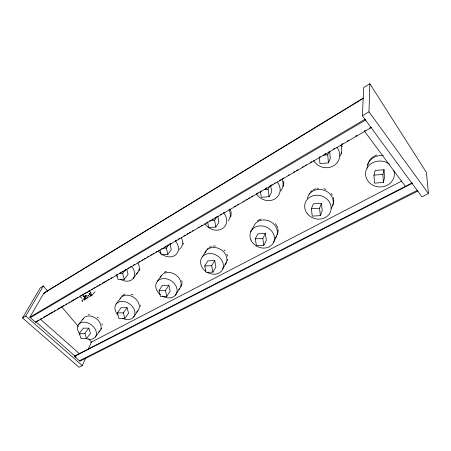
<?xml version="1.0" encoding="UTF-8"?>
<svg xmlns="http://www.w3.org/2000/svg" width="451" height="451" viewBox="0 0 451 451"><rect width="100%" height="100%" fill="white"/><g stroke="black" fill="none" stroke-linecap="round" stroke-linejoin="round"><path stroke-width="0.68" d="M428.45 193.603L368.974 111.831L369.843 83.756L363.698 87.562L362.378 115.755L421.916 196.85L428.45 193.603L426.404 172.412L369.843 83.756M383.389 182.446L384.477 177.677L384.049 169.723L375.17 170.461L373.952 175.129L374.555 183.157L383.389 182.446L382.95 174.407L384.049 169.723M87.742 297.423L85.391 299.131L84.557 298.117L85.431 297.615L86.079 295.388L87.742 297.423L91.891 295.405L95.026 291.724M320.328 215.623L322.206 210.662L321.473 203.316L313.355 203.863L311.353 208.734L312.267 216.147L320.328 215.623L319.573 208.204L321.473 203.316M319.246 156.937L320.001 163.64L328.469 162.845L330.318 158.402L329.653 151.102M328.469 162.845L327.725 154.789L329.061 151.677M47.795 291.346L43.364 285.934L40.24 287.868L22.55 317.949L78.998 367.244L82.296 365.603L85.707 358.1M88.3 349.051L91.491 342.067L88.774 338.853M79.675 360.242L79.438 360.755L417.479 190.283M273.644 242.3L276.553 236.127M417.987 190.976L79.928 361.189L74.505 356.42L74.748 355.912L412.327 182.773M263.829 245.344L266.332 240.259L265.351 233.443L257.893 233.832L255.277 238.838L256.427 245.71L263.829 245.344L262.82 238.466L265.351 233.443M250.705 231.87L253.958 225.883A12.408 10.632 25.8 0 1 270.696 221.729A12.408 10.632 25.8 0 1 275.476 237.919M260.39 191.235L261.349 197.312L269.095 196.709L271.632 192.058L270.73 185.367M269.095 196.709L268.069 189.273L269.997 185.84M363.252 98.126L43.984 292.925L29.851 317.194L35.612 322.251L35.888 321.755M222.766 268.965L226.295 262.691M81.981 300.856L82.448 301.245L81.981 300.856L85.786 296.442M30.668 317.16L30.38 317.656L365.908 119.859M212.917 272.128L215.922 266.964L214.744 260.616L207.855 260.875L204.748 265.966L206.084 272.37L212.917 272.128L211.711 265.724L214.744 260.616M22.55 317.949L25.763 316.038L43.364 285.934M202.403 256.76L206.225 250.671M175.478 295.14L179.504 288.798M207.607 222.022L208.706 227.535L215.832 227.09L218.915 222.292L217.822 216.142M166.802 296.386L170.202 291.183L168.866 285.241L162.478 285.393L158.989 290.534L160.471 296.521L166.802 296.386L165.438 290.399L168.866 285.241M215.832 227.09L214.586 220.195L217.01 216.514M133.614 317.014L138.029 310.66M157.258 281.48L161.548 275.324M124.842 318.462L128.552 313.248L127.092 307.667L121.144 307.729L117.345 312.887L118.946 318.513L124.842 318.462L123.349 312.847L127.092 307.667M159.964 249.674L161.193 254.809L167.778 254.499L171.295 249.6L170.05 243.867M167.778 254.499L166.363 248.078L168.73 244.848M95.313 337.032L100.043 330.679M116.132 304.002L120.795 297.812M133.316 278.318L137.899 272.274M86.491 338.639L90.448 333.43L88.892 328.176L83.334 328.165L79.291 333.317L80.983 338.616L86.491 338.639L84.901 333.351L88.892 328.176M116.809 274.873L118.1 279.552L124.211 279.349L128.067 274.388L126.72 269.095M119.205 273.453L122.666 273.34L125.254 270.07M78.519 324.602L83.474 318.4M85.391 299.131L86.293 298.083M44.091 293.832L43.634 293.297L363.145 98.408M362.378 115.755L368.974 111.831M29.851 317.194L365.344 119.092M36.503 321.4L38.938 319.985M40.156 319.28L41.374 318.569M43.2 317.51L47.462 315.035M48.68 314.33L52.947 311.855M54.165 311.151L55.383 310.44M57.209 309.38L61.471 306.905M62.689 306.201L63.907 305.496M65.733 304.431L66.957 303.726M68.783 302.666L70.001 301.961M71.219 301.251L75.48 298.776M76.698 298.072L77.916 297.361M79.742 296.301L84.01 293.827M85.228 293.122L86.445 292.417M88.272 291.357L89.49 290.647M91.316 289.587L92.534 288.882M93.752 288.172L94.969 287.467M96.802 286.408L98.019 285.697M99.237 284.993L100.455 284.288M102.281 283.222L106.543 280.753M107.761 280.043L108.979 279.338M110.805 278.278L112.028 277.568M116.29 275.093L117.508 274.388M119.335 273.329L120.552 272.618M121.77 271.914L122.988 271.209M124.814 270.149L126.032 269.439M127.864 268.379L129.082 267.674M130.3 266.964L131.517 266.259M133.344 265.199L134.561 264.489M138.823 262.014L140.041 261.309M141.868 260.25L143.091 259.545M144.309 258.835L145.526 258.13M147.353 257.07L148.571 256.36M150.397 255.3L151.615 254.595M152.833 253.885L154.05 253.18M155.877 252.12L157.095 251.41M161.362 248.941L162.58 248.23M164.406 247.171L165.624 246.466M166.842 245.756L168.06 245.051M169.886 243.991L171.104 243.281M175.371 240.806L176.589 240.101M178.416 239.041L179.633 238.337M183.895 235.862L185.113 235.151M186.94 234.092L188.163 233.387M189.381 232.677L190.598 231.972M192.425 230.912L193.642 230.202M197.904 227.732L199.122 227.022M200.949 225.962L202.166 225.258M206.434 222.783L207.652 222.072M209.478 221.013L210.696 220.308M211.914 219.598L213.131 218.893M214.958 217.833L216.176 217.128M220.443 214.653L221.661 213.943M223.487 212.883L224.705 212.179M228.967 209.704L230.185 208.993M234.452 206.519L235.67 205.814M237.497 204.754L238.714 204.049M242.976 201.574L244.194 200.864M246.02 199.804L247.238 199.1M248.462 198.389L249.679 197.685M251.506 196.625L252.723 195.914M256.985 193.445L258.203 192.735M260.03 191.675L261.247 190.97M265.515 188.495L266.733 187.785M270.995 185.31L272.212 184.606M274.039 183.546L275.257 182.841M279.524 180.366L280.742 179.656M282.568 178.596L283.786 177.891M288.048 175.416L289.266 174.706M293.533 172.237L294.751 171.527M296.578 170.467L297.795 169.762M302.057 167.287L303.275 166.577M305.101 165.517L306.319 164.812M310.587 162.337L311.804 161.633M319.111 157.388L320.328 156.683M324.596 154.208L325.814 153.498M333.12 149.258L334.338 148.554M341.649 144.309L342.867 143.604M347.129 141.129L348.347 140.424M355.659 136.179L356.876 135.475M364.183 131.23L365.4 130.525M369.668 128.05L370.885 127.345M35.612 322.251L371.483 127.47M84.557 298.117L84.331 296.397L86.079 295.388M90.73 295.709L89.061 293.669L90.826 292.648L89.146 290.596M89.061 293.669L90.172 294.886L91.057 294.379L90.826 292.648M90.752 342.45L401.807 181.009M74.505 356.42L412.361 183.298M323.079 155.223L327.725 154.789M373.952 175.129L382.95 174.407M264.123 189.583L268.069 189.273M87.302 292.372L87.432 292M311.353 208.734L319.573 208.204M210.628 220.443L214.586 220.195M255.277 238.838L262.82 238.466M163.014 248.23L166.363 248.078M204.748 265.966L211.711 265.724M158.989 290.534L165.438 290.399M117.345 312.887L123.349 312.847M79.291 333.317L84.901 333.351M85.002 293.652L85.014 293.167M25.763 316.038L82.296 365.603M35.933 321.794L76.225 357.209M40.348 319.15L79.534 353.787M43.634 293.297L44.136 293.748M61.59 306.708L78.356 326.53M82.663 294.362L84.331 296.397M85.431 297.615L86.259 298.635M91.057 294.379L91.891 295.405M90.172 294.886L91.006 295.912M364.25 130.875L405.477 186.522M122.666 273.34L124.211 279.349M175.456 241.099A11.85 9.533 36.1 0 1 176.335 254.24A11.85 9.533 36.1 0 1 162.585 254.792M161.092 253.721A11.85 9.533 36.1 0 1 158.25 250.581M181.353 237.722A11.675 9.465 36.1 0 1 179.109 249.442M183.444 242.976A11.63 9.448 36.1 0 1 183.106 244.194M223.781 213.069A12.442 10.536 33.5 0 1 221.954 228.877A12.442 10.536 33.5 0 1 204.799 223.561M229.159 209.997A12.245 10.446 33.5 0 1 228.274 220.793M230.489 209.777A12.2 10.424 33.5 0 1 230.844 210.927M230.974 211.502A12.2 10.424 33.5 0 1 231.143 214.377M231.059 215.071A12.2 10.424 33.5 0 1 230.512 217.078M337.015 147.392A13.964 12.949 14.2 0 1 333.238 165.996A13.964 12.949 14.2 0 1 313.552 160.426M340.877 145.205A13.727 12.791 13.2 0 1 339.958 156.249M341.616 152.579A13.671 12.752 13 0 1 341.097 153.819M341.813 145.278A13.671 12.752 13 0 1 342.117 146.609M131.63 266.513A11.314 8.659 37.5 0 1 133.073 278.622A11.314 8.659 37.5 0 1 120.648 279.423M117.029 276.486A11.314 8.659 37.5 0 1 115.958 275.133M137.927 262.905A11.157 8.608 37.6 0 1 136.258 273.819M140.007 268.847A11.123 8.597 37.6 0 1 138.97 270.854M277.331 182.007A13.118 11.687 28 0 1 274.625 199.111A13.118 11.687 28 0 1 256.292 193.665M282.05 179.323A12.904 11.563 27.8 0 1 280.601 190.987M283.656 181.088A12.854 11.534 27.7 0 1 283.121 186.551M80.103 334.411A10.446 7.391 36.3 0 1 82.595 322.273A10.446 7.391 36.3 0 1 96.266 331.902A10.446 7.391 36.3 0 1 86.068 338.611M82.849 319.533A10.311 7.363 36.4 0 1 96.548 318.857A10.311 7.363 36.4 0 1 98.611 331.981M88.452 314.663A10.277 7.357 36.4 0 1 89.574 314.527M97.331 317.121A10.277 7.357 36.4 0 1 98.38 317.978M102.056 323.784A10.277 7.357 36.4 0 1 102.247 324.895M101.802 328.074A10.277 7.357 36.4 0 1 101.154 329.185M117.891 314.95A10.897 8.073 35.2 0 1 120.586 301.465A10.897 8.073 35.2 0 1 134.922 312.126A10.897 8.073 35.2 0 1 122.379 318.288M121.888 296.358A10.717 8.022 35.3 0 1 123.005 295.23M123.439 294.915A10.717 8.022 35.3 0 1 124.938 294.176M131.106 294.176A10.717 8.022 35.3 0 1 133.039 294.915M140.424 305.152A10.717 8.022 35.3 0 1 140.329 306.268M120.084 299.019A10.751 8.033 35.3 0 1 134.753 298.111A10.751 8.033 35.3 0 1 136.444 312.064M160.387 294.774A11.399 8.851 33.5 0 1 161.148 278.938A11.399 8.851 33.5 0 1 177.085 289.886A11.399 8.851 33.5 0 1 162.326 296.11M160.443 277.337A11.236 8.794 33.6 0 1 175.524 274.721A11.236 8.794 33.6 0 1 178.697 289.627M164.277 272.319A11.202 8.778 33.6 0 1 166.498 271.316M181.809 280.516A11.202 8.778 33.6 0 1 182.069 282.399M182.018 283.606A11.202 8.778 33.6 0 1 181.601 285.325M181.375 285.855A11.202 8.778 33.6 0 1 180.795 286.859M205.679 271.339A11.963 9.73 30.8 0 1 206.361 254.076A11.963 9.73 30.8 0 1 223.386 265.289A11.963 9.73 30.8 0 1 207.229 272.365M207.122 249.245A11.743 9.64 30.7 0 1 208.007 248.326M209.038 247.548A11.743 9.64 30.7 0 1 211.474 246.438M213.12 246.094A11.743 9.64 30.7 0 1 215.431 246.032M224.164 250.046A11.743 9.64 30.7 0 1 224.993 250.936M226.921 254.054A11.743 9.64 30.7 0 1 227.552 256.067M227.642 259.376A11.743 9.64 30.7 0 1 227.343 260.627M204.957 252.848A11.782 9.657 30.8 0 1 220.635 249.403A11.782 9.657 30.8 0 1 224.97 264.838M257.403 220.939A12.363 10.61 25.8 0 1 258.333 220.268M258.829 219.97A12.363 10.61 25.8 0 1 261.005 219.039M275.398 223.662A12.363 10.61 25.8 0 1 276.779 225.742M277.049 226.289A12.363 10.61 25.8 0 1 277.681 227.986M277.934 229.136A12.363 10.61 25.8 0 1 277.996 232M277.884 232.693A12.363 10.61 25.8 0 1 277.235 234.683M309.042 194.144A13.113 11.681 16.6 0 1 309.696 193.096M310.463 192.126A13.113 11.681 16.6 0 1 312.346 190.44M313.422 189.758A13.113 11.681 16.6 0 1 315.83 188.715M317.121 188.377A13.113 11.681 16.6 0 1 318.462 188.168M323.908 188.642A13.113 11.681 16.6 0 1 325.864 189.347M331.214 193.462A13.113 11.681 16.6 0 1 332.308 195.108M333.312 197.476A13.113 11.681 16.6 0 1 333.61 198.711M333.701 199.331A13.113 11.681 16.6 0 1 333.633 202.42M333.357 203.61A13.113 11.681 16.6 0 1 332.68 205.323M307.402 198.367A13.164 11.709 16.7 0 1 325.047 190.576A13.164 11.709 16.7 0 1 331.209 208.311M393.824 170.484A14.426 12.978 2.4 0 1 379.274 186.94A14.426 12.978 2.4 0 1 366.556 169.086A14.426 12.978 2.4 0 1 389.337 164.187M367.757 164.733A14.128 12.769 1.2 0 1 368.309 162.8M368.856 161.565A14.128 12.769 1.2 0 1 370.372 159.282M370.829 158.763A14.128 12.769 1.2 0 1 373.056 156.835M373.552 156.508A14.128 12.769 1.2 0 1 376.839 154.969M367.165 168.031A14.184 12.808 1.4 0 1 367.272 166.695M367.379 166.041A14.184 12.808 1.4 0 1 383.254 155.629M80.926 297.66L81.422 297.998L80.926 297.66M83.159 296.363L83.66 296.702L83.159 296.363M84.185 299.627L84.687 299.966L84.185 299.627M86.434 298.337L86.936 298.675L86.434 298.337M87.979 295.213L88.475 295.546L87.979 295.213M250.987 240.124A12.605 10.734 26 0 0 272.1 244.651A12.605 10.734 26 0 0 263.57 226.176A12.605 10.734 26 0 0 250.987 240.124M307.227 213.599A13.383 11.839 17.2 0 0 330.047 212.748A13.383 11.839 17.2 0 0 316.439 195.215A13.383 11.839 17.2 0 0 307.227 213.599"/></g></svg>
